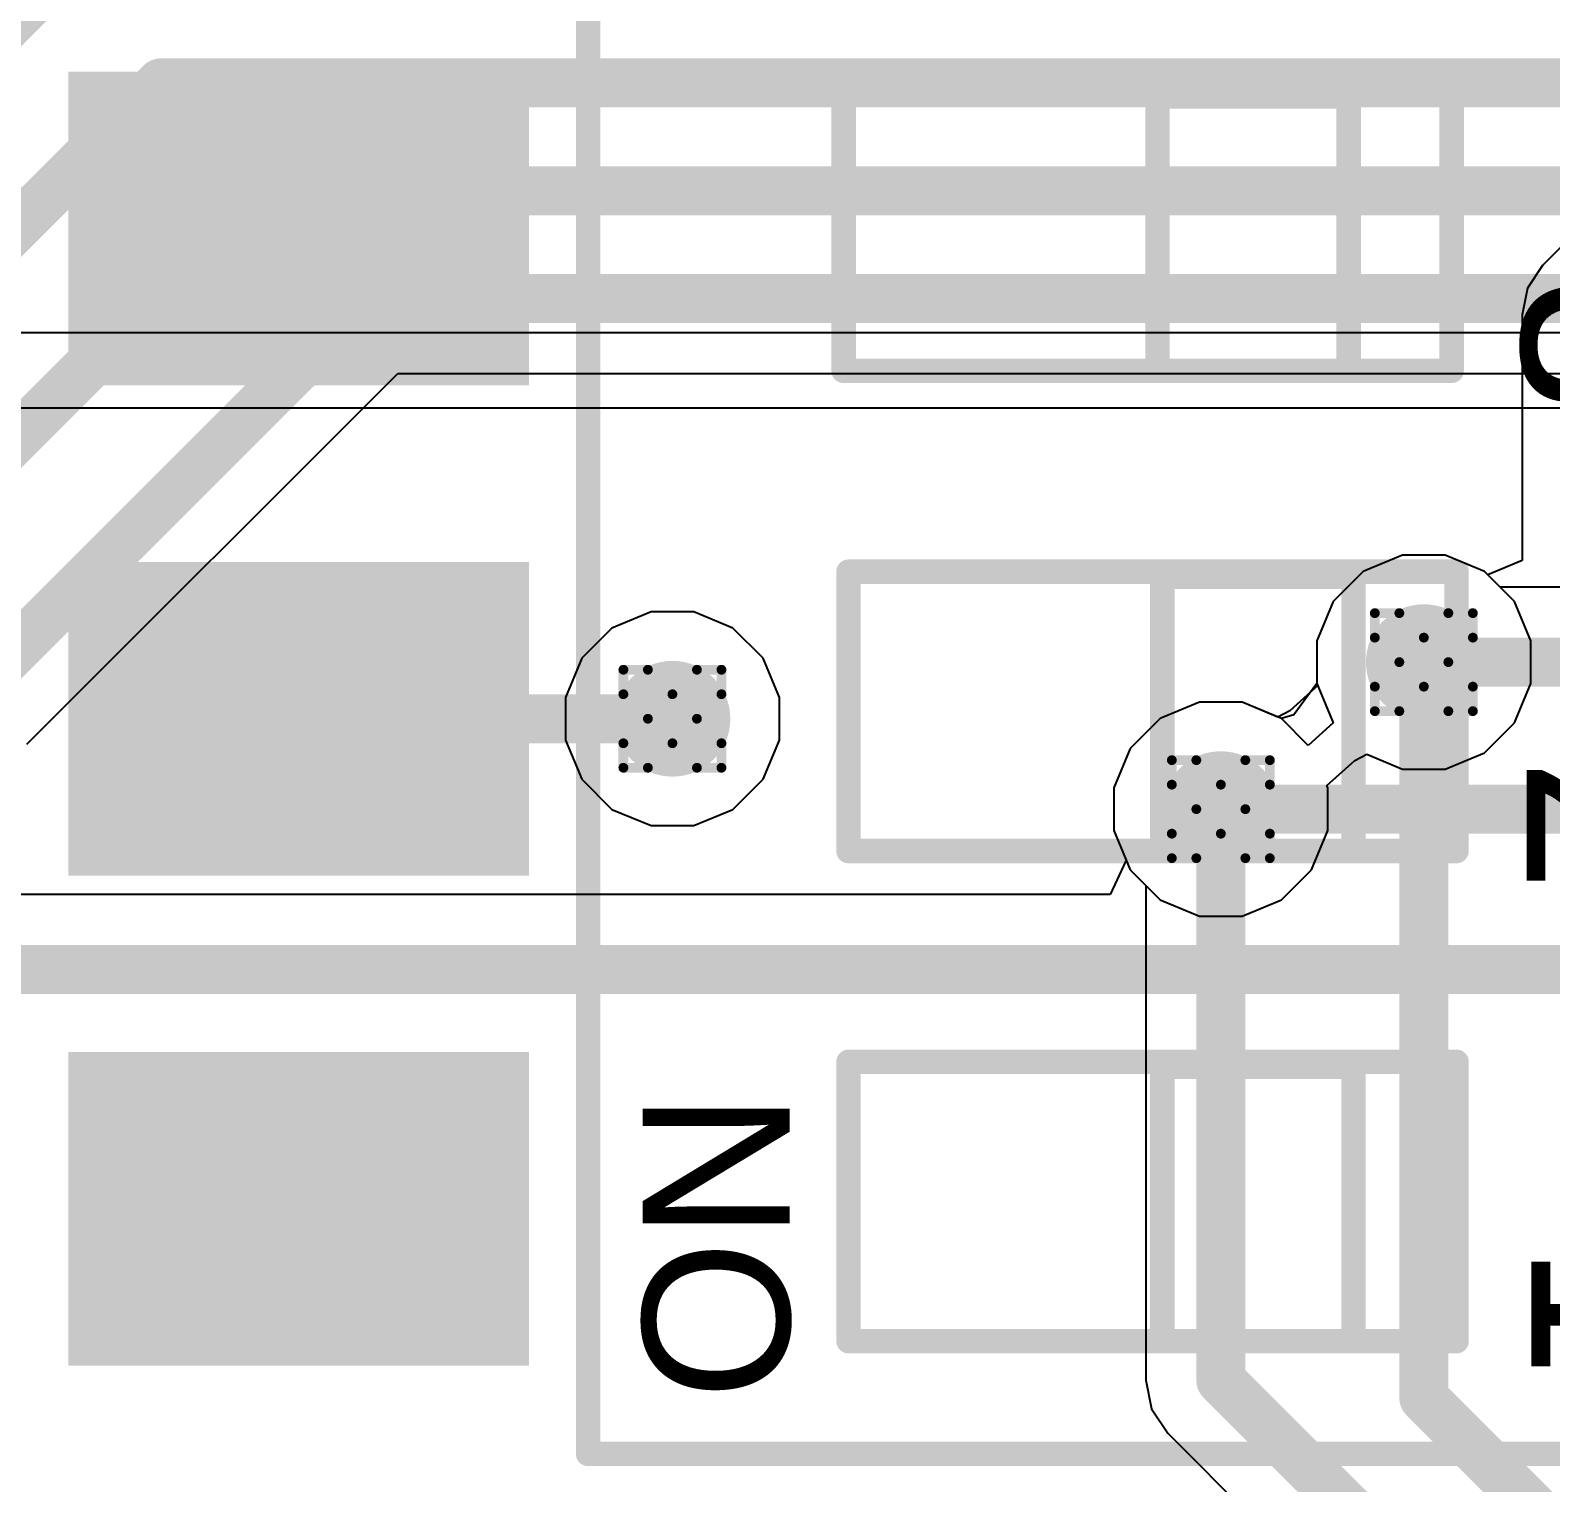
# Model space of a CAD drawing. Header units: inches. Extents: x -11 to 5379, y 0 to 5429.
# Drawn here: x 128.29 to 136.17, y 77.15 to 84.68 of the extents above; entities that cross this region are included whole.
import ezdxf

# ---------------------------------------------------------------- set-up
doc = ezdxf.new("R2010")
doc.units = ezdxf.units.IN
for name, color, linetype in [('Bottom Layer', 5, 'Continuous'), ('Drill Drawing', 1, 'Continuous'), ('GND', 16, 'Continuous'), ('PWR', 76, 'Continuous'), ('Top Layer', 1, 'Continuous'), ('Top Overlay', 2, 'Continuous'), ('Top Paste', 8, 'Continuous'), ('Top Solder', 216, 'Continuous'), ('Via Holes', 16, 'Continuous')]:
    doc.layers.add(name, color=color, linetype=linetype)
doc.styles.add('Arial', font='', dxfattribs={"height": 0.2})
doc.styles.get('Arial').set_extended_font_data('Arial')

# ---------------------------------------------------------------- blocks, each defined once
blk = doc.blocks.new('DSIC03LSGET_87')
at = {"layer": 'Top Layer'}
for points in [[(3.356991, 3.302), (5.642991, 3.302), (5.642991, 1.778), (3.356991, 1.778)], [(3.356991, 0.762), (5.642991, 0.762), (5.642991, -0.762), (3.356991, -0.762)], [(3.356991, -1.778), (5.642991, -1.778), (5.642991, -3.302), (3.356991, -3.302)]]:
    blk.add_hatch(color=1, dxfattribs=at).paths.add_polyline_path(points)
at = {"layer": 'Top Paste'}
for points in [[(3.356991, 3.302), (5.642991, 3.302), (5.642991, 1.778), (3.356991, 1.778)], [(3.356991, 0.762), (5.642991, 0.762), (5.642991, -0.762), (3.356991, -0.762)], [(3.356991, -1.778), (5.642991, -1.778), (5.642991, -3.302), (3.356991, -3.302)]]:
    blk.add_hatch(color=8, dxfattribs=at).paths.add_polyline_path(points)
at = {"layer": 'Top Solder'}
for points in [[(3.306191, 3.3528), (5.693791, 3.3528), (5.693791, 1.7272), (3.306191, 1.7272)], [(3.306191, 0.8128), (5.693791, 0.8128), (5.693791, -0.8128), (3.306191, -0.8128)], [(3.306191, -1.7272), (5.693791, -1.7272), (5.693791, -3.3528), (3.306191, -3.3528)]]:
    blk.add_hatch(color=216, dxfattribs=at).paths.add_polyline_path(points)
at = {"layer": 'Top Overlay'}
for points in [[(2.999994, 3.81, 0.127, 0.127, 0), (-2.999994, 3.81, 0.127, 0.127, 0)], [(2.999994, 3.81, 0.127, 0.127, 0), (2.999994, -3.81, 0.127, 0.127, 0)], [(-1.4986, 3.2258, 0.127, 0.127, 0), (-1.4986, 1.778, 0.127, 0.127, 0)], [(1.651, 3.2258, 0.127, 0.127, 0), (-1.4986, 3.2258, 0.127, 0.127, 0)], [(-0.9652, 3.2258, 0.127, 0.127, 0), (-0.9652, 1.8034, 0.127, 0.127, 0)], [(0.0254, 3.2258, 0.127, 0.127, 0), (-0.9652, 3.2258, 0.127, 0.127, 0)], [(0.0254, 3.2258, 0.127, 0.127, 0), (0.0254, 1.8034, 0.127, 0.127, 0)], [(1.651, 3.2258, 0.127, 0.127, 0), (1.651, 1.778, 0.127, 0.127, 0)], [(1.651, 1.778, 0.127, 0.127, 0), (-1.4986, 1.778, 0.127, 0.127, 0)], [(0.0254, 1.8034, 0.127, 0.127, 0), (-0.9652, 1.8034, 0.127, 0.127, 0)], [(-1.4986, 0.6858, 0.127, 0.127, 0), (-1.4986, -0.762, 0.127, 0.127, 0)], [(1.651, 0.6858, 0.127, 0.127, 0), (-1.4986, 0.6858, 0.127, 0.127, 0)], [(-0.9652, 0.6858, 0.127, 0.127, 0), (-0.9652, -0.7366, 0.127, 0.127, 0)], [(0.0254, 0.6858, 0.127, 0.127, 0), (-0.9652, 0.6858, 0.127, 0.127, 0)], [(0.0254, 0.6858, 0.127, 0.127, 0), (0.0254, -0.7366, 0.127, 0.127, 0)], [(1.651, 0.6858, 0.127, 0.127, 0), (1.651, -0.762, 0.127, 0.127, 0)], [(1.651, -0.762, 0.127, 0.127, 0), (-1.4986, -0.762, 0.127, 0.127, 0)], [(0.0254, -0.7366, 0.127, 0.127, 0), (-0.9652, -0.7366, 0.127, 0.127, 0)], [(-1.4732, -1.8034, 0.127, 0.127, 0), (-1.4732, -3.2512, 0.127, 0.127, 0)], [(1.6764, -1.8034, 0.127, 0.127, 0), (-1.4732, -1.8034, 0.127, 0.127, 0)], [(-0.9398, -1.8034, 0.127, 0.127, 0), (-0.9398, -3.2258, 0.127, 0.127, 0)], [(0.0508, -1.8034, 0.127, 0.127, 0), (-0.9398, -1.8034, 0.127, 0.127, 0)], [(0.0508, -1.8034, 0.127, 0.127, 0), (0.0508, -3.2258, 0.127, 0.127, 0)], [(1.6764, -1.8034, 0.127, 0.127, 0), (1.6764, -3.2512, 0.127, 0.127, 0)], [(1.6764, -3.2512, 0.127, 0.127, 0), (-1.4732, -3.2512, 0.127, 0.127, 0)], [(0.0508, -3.2258, 0.127, 0.127, 0), (-0.9398, -3.2258, 0.127, 0.127, 0)]]:
    blk.add_lwpolyline(points, format="xyseb", dxfattribs=at)
for points in [[(2.968244, 3.81, 0.0635, 0.0635, 1), (3.031744, 3.81, 0.0635, 0.0635, 1)], [(2.968244, 3.81, 0.0635, 0.0635, 1), (3.031744, 3.81, 0.0635, 0.0635, 1)], [(-1.53035, 3.2258, 0.0635, 0.0635, 1), (-1.46685, 3.2258, 0.0635, 0.0635, 1)], [(-1.53035, 3.2258, 0.0635, 0.0635, 1), (-1.46685, 3.2258, 0.0635, 0.0635, 1)], [(-0.99695, 3.2258, 0.0635, 0.0635, 1), (-0.93345, 3.2258, 0.0635, 0.0635, 1)], [(-0.99695, 3.2258, 0.0635, 0.0635, 1), (-0.93345, 3.2258, 0.0635, 0.0635, 1)], [(-0.00635, 3.2258, 0.0635, 0.0635, 1), (0.05715, 3.2258, 0.0635, 0.0635, 1)], [(-0.00635, 3.2258, 0.0635, 0.0635, 1), (0.05715, 3.2258, 0.0635, 0.0635, 1)], [(1.61925, 3.2258, 0.0635, 0.0635, 1), (1.68275, 3.2258, 0.0635, 0.0635, 1)], [(1.61925, 3.2258, 0.0635, 0.0635, 1), (1.68275, 3.2258, 0.0635, 0.0635, 1)], [(-1.53035, 1.778, 0.0635, 0.0635, 1), (-1.46685, 1.778, 0.0635, 0.0635, 1)], [(-1.53035, 1.778, 0.0635, 0.0635, 1), (-1.46685, 1.778, 0.0635, 0.0635, 1)], [(-0.99695, 1.8034, 0.0635, 0.0635, 1), (-0.93345, 1.8034, 0.0635, 0.0635, 1)], [(-0.99695, 1.8034, 0.0635, 0.0635, 1), (-0.93345, 1.8034, 0.0635, 0.0635, 1)], [(-0.00635, 1.8034, 0.0635, 0.0635, 1), (0.05715, 1.8034, 0.0635, 0.0635, 1)], [(-0.00635, 1.8034, 0.0635, 0.0635, 1), (0.05715, 1.8034, 0.0635, 0.0635, 1)], [(1.61925, 1.778, 0.0635, 0.0635, 1), (1.68275, 1.778, 0.0635, 0.0635, 1)], [(1.61925, 1.778, 0.0635, 0.0635, 1), (1.68275, 1.778, 0.0635, 0.0635, 1)], [(-1.53035, 0.6858, 0.0635, 0.0635, 1), (-1.46685, 0.6858, 0.0635, 0.0635, 1)], [(-1.53035, 0.6858, 0.0635, 0.0635, 1), (-1.46685, 0.6858, 0.0635, 0.0635, 1)], [(-0.99695, 0.6858, 0.0635, 0.0635, 1), (-0.93345, 0.6858, 0.0635, 0.0635, 1)], [(-0.99695, 0.6858, 0.0635, 0.0635, 1), (-0.93345, 0.6858, 0.0635, 0.0635, 1)], [(-0.00635, 0.6858, 0.0635, 0.0635, 1), (0.05715, 0.6858, 0.0635, 0.0635, 1)], [(-0.00635, 0.6858, 0.0635, 0.0635, 1), (0.05715, 0.6858, 0.0635, 0.0635, 1)], [(1.61925, 0.6858, 0.0635, 0.0635, 1), (1.68275, 0.6858, 0.0635, 0.0635, 1)], [(1.61925, 0.6858, 0.0635, 0.0635, 1), (1.68275, 0.6858, 0.0635, 0.0635, 1)], [(-1.53035, -0.762, 0.0635, 0.0635, 1), (-1.46685, -0.762, 0.0635, 0.0635, 1)], [(-1.53035, -0.762, 0.0635, 0.0635, 1), (-1.46685, -0.762, 0.0635, 0.0635, 1)], [(-0.99695, -0.7366, 0.0635, 0.0635, 1), (-0.93345, -0.7366, 0.0635, 0.0635, 1)], [(-0.99695, -0.7366, 0.0635, 0.0635, 1), (-0.93345, -0.7366, 0.0635, 0.0635, 1)], [(-0.00635, -0.7366, 0.0635, 0.0635, 1), (0.05715, -0.7366, 0.0635, 0.0635, 1)], [(-0.00635, -0.7366, 0.0635, 0.0635, 1), (0.05715, -0.7366, 0.0635, 0.0635, 1)], [(1.61925, -0.762, 0.0635, 0.0635, 1), (1.68275, -0.762, 0.0635, 0.0635, 1)], [(1.61925, -0.762, 0.0635, 0.0635, 1), (1.68275, -0.762, 0.0635, 0.0635, 1)], [(-1.50495, -1.8034, 0.0635, 0.0635, 1), (-1.44145, -1.8034, 0.0635, 0.0635, 1)], [(-1.50495, -1.8034, 0.0635, 0.0635, 1), (-1.44145, -1.8034, 0.0635, 0.0635, 1)], [(-0.97155, -1.8034, 0.0635, 0.0635, 1), (-0.90805, -1.8034, 0.0635, 0.0635, 1)], [(-0.97155, -1.8034, 0.0635, 0.0635, 1), (-0.90805, -1.8034, 0.0635, 0.0635, 1)], [(0.01905, -1.8034, 0.0635, 0.0635, 1), (0.08255, -1.8034, 0.0635, 0.0635, 1)], [(0.01905, -1.8034, 0.0635, 0.0635, 1), (0.08255, -1.8034, 0.0635, 0.0635, 1)], [(1.64465, -1.8034, 0.0635, 0.0635, 1), (1.70815, -1.8034, 0.0635, 0.0635, 1)], [(1.64465, -1.8034, 0.0635, 0.0635, 1), (1.70815, -1.8034, 0.0635, 0.0635, 1)], [(-1.50495, -3.2512, 0.0635, 0.0635, 1), (-1.44145, -3.2512, 0.0635, 0.0635, 1)], [(-1.50495, -3.2512, 0.0635, 0.0635, 1), (-1.44145, -3.2512, 0.0635, 0.0635, 1)], [(-0.97155, -3.2258, 0.0635, 0.0635, 1), (-0.90805, -3.2258, 0.0635, 0.0635, 1)], [(-0.97155, -3.2258, 0.0635, 0.0635, 1), (-0.90805, -3.2258, 0.0635, 0.0635, 1)], [(0.01905, -3.2258, 0.0635, 0.0635, 1), (0.08255, -3.2258, 0.0635, 0.0635, 1)], [(0.01905, -3.2258, 0.0635, 0.0635, 1), (0.08255, -3.2258, 0.0635, 0.0635, 1)], [(1.64465, -3.2512, 0.0635, 0.0635, 1), (1.70815, -3.2512, 0.0635, 0.0635, 1)], [(1.64465, -3.2512, 0.0635, 0.0635, 1), (1.70815, -3.2512, 0.0635, 0.0635, 1)]]:
    blk.add_lwpolyline(points, format="xyseb", close=True, dxfattribs=at)
at = {"layer": 'Top Overlay', "style": 'Arial'}
for s, height, rotation, p in [('ON', 0.762, -90, (1.955803, 3.530597)), ('1', 0.899998, 90, (-1.886791, 2.717805)), ('2', 0.899998, 90, (-1.861391, 0.203205)), ('3', 0.899998, 90, (-1.835991, -2.285995))]:
    blk.add_text(s, height=height, rotation=rotation, dxfattribs=at).set_placement(p)

msp = doc.modelspace()

# ---------------------------------------------------------------- hatches: boundary and pattern name
at = {"layer": 'Bottom Layer'}
h = msp.add_hatch(color=5, dxfattribs=at)
edge = h.paths.add_edge_path()
edge.add_arc((135.509, 81.4023), 0.3, 0, 360)
h = msp.add_hatch(color=5, dxfattribs=at)
edge = h.paths.add_edge_path()
edge.add_arc((131.6161, 81.1089), 0.3, 0, 360)
h = msp.add_hatch(color=5, dxfattribs=at)
edge = h.paths.add_edge_path()
edge.add_arc((134.4573, 80.6403), 0.3, 0, 360)
at = {"layer": 'GND'}
h = msp.add_hatch(color=16, dxfattribs=at)
edge = h.paths.add_edge_path()
edge.add_arc((135.509, 81.4023), 0.3, 0, 360)
h = msp.add_hatch(color=16, dxfattribs=at)
edge = h.paths.add_edge_path()
edge.add_arc((131.6161, 81.1089), 0.3, 0, 360)
h = msp.add_hatch(color=16, dxfattribs=at)
edge = h.paths.add_edge_path()
edge.add_arc((134.4573, 80.6403), 0.3, 0, 360)
at = {"layer": 'PWR'}
h = msp.add_hatch(color=76, dxfattribs=at)
edge = h.paths.add_edge_path()
edge.add_arc((135.509, 81.4023), 0.3, 0, 360)
h = msp.add_hatch(color=76, dxfattribs=at)
edge = h.paths.add_edge_path()
edge.add_arc((131.6161, 81.1089), 0.3, 0, 360)
h = msp.add_hatch(color=76, dxfattribs=at)
edge = h.paths.add_edge_path()
edge.add_arc((134.4573, 80.6403), 0.3, 0, 360)
at = {"layer": 'Top Layer'}
h = msp.add_hatch(color=1, dxfattribs=at)
edge = h.paths.add_edge_path()
edge.add_arc((135.509, 81.4023), 0.3, 0, 360)
h = msp.add_hatch(color=1, dxfattribs=at)
edge = h.paths.add_edge_path()
edge.add_arc((131.6161, 81.1089), 0.3, 0, 360)
h = msp.add_hatch(color=1, dxfattribs=at)
edge = h.paths.add_edge_path()
edge.add_arc((134.4573, 80.6403), 0.3, 0, 360)
at = {"layer": 'Via Holes'}
h = msp.add_hatch(color=7, dxfattribs=at)
edge = h.paths.add_edge_path()
edge.add_arc((135.509, 81.4023), 0.15, 0, 360)
h = msp.add_hatch(color=7, dxfattribs=at)
edge = h.paths.add_edge_path()
edge.add_arc((131.6161, 81.1089), 0.15, 0, 360)
h = msp.add_hatch(color=7, dxfattribs=at)
edge = h.paths.add_edge_path()
edge.add_arc((134.4573, 80.6403), 0.15, 0, 360)

# ---------------------------------------------------------------- linework, layer by layer
at = {"layer": 'Bottom Layer'}
for p, q in [((128.2723, 80.9772), (130.1932, 82.8981)), ((130.1932, 82.8981), (140.1616, 82.8981)), ((135.3988, 81.9563), (135.1952, 81.872)), ((135.6192, 81.9563), (135.3988, 81.9563)), ((135.8228, 81.872), (135.6192, 81.9563)), ((135.1952, 81.872), (135.0393, 81.7162)), ((135.904, 81.7908), (135.8228, 81.872)), ((140.189, 81.7908), (135.904, 81.7908)), ((135.0393, 81.7162), (134.955, 81.5125)), ((134.955, 81.5125), (134.955, 81.2921)), ((134.955, 81.2921), (134.8355, 81.1293)), ((134.3471, 81.1943), (134.1435, 81.11)), ((134.5675, 81.1943), (134.3471, 81.1943)), ((134.7711, 81.11), (134.5675, 81.1943)), ((134.8355, 81.1293), (134.7711, 81.11)), ((134.1435, 81.11), (133.9876, 80.9542)), ((133.9876, 80.9542), (133.9033, 80.7505)), ((133.9033, 80.7505), (133.9033, 80.5301)), ((133.9033, 80.5301), (133.9672, 80.3758)), ((133.9672, 80.3758), (133.8839, 80.1979)), ((133.8839, 80.1979), (121.8368, 80.1979))]:
    msp.add_line(p, q, dxfattribs=at)
for points in [[(124.4419, 80.9726, 0.254, 0.254, 0), (128.483, 85.0138, 0.254, 0.254, 0)], [(125.534, 80.9726, 0.254, 0.254, 0), (128.9656, 84.4042, 0.254, 0.254, 0)], [(128.9656, 84.4042, 0.254, 0.254, 0), (178.7178, 84.4042, 0.254, 0.254, 0)], [(126.6261, 80.9726, 0.254, 0.254, 0), (129.4989, 83.8454, 0.254, 0.254, 0)], [(129.4989, 83.8454, 0.254, 0.254, 0), (178.4864, 83.8454, 0.254, 0.254, 0)], [(127.7183, 80.9726, 0.254, 0.254, 0), (130.0323, 83.2866, 0.254, 0.254, 0)], [(130.0323, 83.2866, 0.254, 0.254, 0), (177.0866, 83.2866, 0.254, 0.254, 0)], [(135.509, 81.4023, 0.254, 0.254, 0), (145.3311, 81.4023, 0.254, 0.254, 0)], [(134.4573, 80.6403, 0.254, 0.254, 0), (145.4032, 80.6403, 0.254, 0.254, 0)], [(121.8368, 79.8095, 0.254, 0.254, 0), (145.3753, 79.8095, 0.254, 0.254, 0)]]:
    msp.add_lwpolyline(points, format="xyseb", dxfattribs=at)
for points in [[(128.9021, 84.4042, 0.127, 0.127, 1), (129.0291, 84.4042, 0.127, 0.127, 1)], [(128.9021, 84.4042, 0.127, 0.127, 1), (129.0291, 84.4042, 0.127, 0.127, 1)], [(129.4354, 83.8454, 0.127, 0.127, 1), (129.5624, 83.8454, 0.127, 0.127, 1)], [(129.4354, 83.8454, 0.127, 0.127, 1), (129.5624, 83.8454, 0.127, 0.127, 1)], [(129.9688, 83.2866, 0.127, 0.127, 1), (130.0958, 83.2866, 0.127, 0.127, 1)], [(129.9688, 83.2866, 0.127, 0.127, 1), (130.0958, 83.2866, 0.127, 0.127, 1)], [(135.4455, 81.4023, 0.127, 0.127, 1), (135.5725, 81.4023, 0.127, 0.127, 1)], [(134.3938, 80.6403, 0.127, 0.127, 1), (134.5208, 80.6403, 0.127, 0.127, 1)]]:
    msp.add_lwpolyline(points, format="xyseb", close=True, dxfattribs=at)
at = {"layer": 'Drill Drawing'}
for points in [[(135.255, 81.5293, 0.0508, 0.0508, 0), (135.255, 81.6563, 0.0508, 0.0508, 0)], [(135.255, 81.6563, 0.0508, 0.0508, 0), (135.382, 81.6563, 0.0508, 0.0508, 0)], [(135.382, 81.6563, 0.0508, 0.0508, 0), (135.509, 81.5293, 0.0508, 0.0508, 0)], [(135.509, 81.5293, 0.0508, 0.0508, 0), (135.636, 81.6563, 0.0508, 0.0508, 0)], [(135.636, 81.6563, 0.0508, 0.0508, 0), (135.763, 81.6563, 0.0508, 0.0508, 0)], [(135.763, 81.5293, 0.0508, 0.0508, 0), (135.763, 81.6563, 0.0508, 0.0508, 0)], [(135.255, 81.5293, 0.0508, 0.0508, 0), (135.382, 81.4023, 0.0508, 0.0508, 0)], [(135.636, 81.4023, 0.0508, 0.0508, 0), (135.763, 81.5293, 0.0508, 0.0508, 0)], [(131.3621, 81.2359, 0.0508, 0.0508, 0), (131.3621, 81.3629, 0.0508, 0.0508, 0)], [(131.3621, 81.3629, 0.0508, 0.0508, 0), (131.4891, 81.3629, 0.0508, 0.0508, 0)], [(131.4891, 81.3629, 0.0508, 0.0508, 0), (131.6161, 81.2359, 0.0508, 0.0508, 0)], [(131.6161, 81.2359, 0.0508, 0.0508, 0), (131.7431, 81.3629, 0.0508, 0.0508, 0)], [(131.7431, 81.3629, 0.0508, 0.0508, 0), (131.8701, 81.3629, 0.0508, 0.0508, 0)], [(131.8701, 81.2359, 0.0508, 0.0508, 0), (131.8701, 81.3629, 0.0508, 0.0508, 0)], [(135.255, 81.2753, 0.0508, 0.0508, 0), (135.382, 81.4023, 0.0508, 0.0508, 0)], [(135.636, 81.4023, 0.0508, 0.0508, 0), (135.763, 81.2753, 0.0508, 0.0508, 0)], [(135.255, 81.1483, 0.0508, 0.0508, 0), (135.255, 81.2753, 0.0508, 0.0508, 0)], [(135.382, 81.1483, 0.0508, 0.0508, 0), (135.509, 81.2753, 0.0508, 0.0508, 0)], [(135.509, 81.2753, 0.0508, 0.0508, 0), (135.636, 81.1483, 0.0508, 0.0508, 0)], [(135.763, 81.1483, 0.0508, 0.0508, 0), (135.763, 81.2753, 0.0508, 0.0508, 0)], [(131.3621, 81.2359, 0.0508, 0.0508, 0), (131.4891, 81.1089, 0.0508, 0.0508, 0)], [(131.7431, 81.1089, 0.0508, 0.0508, 0), (131.8701, 81.2359, 0.0508, 0.0508, 0)], [(131.3621, 80.9819, 0.0508, 0.0508, 0), (131.4891, 81.1089, 0.0508, 0.0508, 0)], [(131.7431, 81.1089, 0.0508, 0.0508, 0), (131.8701, 80.9819, 0.0508, 0.0508, 0)], [(135.255, 81.1483, 0.0508, 0.0508, 0), (135.382, 81.1483, 0.0508, 0.0508, 0)], [(135.636, 81.1483, 0.0508, 0.0508, 0), (135.763, 81.1483, 0.0508, 0.0508, 0)], [(131.3621, 80.8549, 0.0508, 0.0508, 0), (131.3621, 80.9819, 0.0508, 0.0508, 0)], [(131.4891, 80.8549, 0.0508, 0.0508, 0), (131.6161, 80.9819, 0.0508, 0.0508, 0)], [(131.6161, 80.9819, 0.0508, 0.0508, 0), (131.7431, 80.8549, 0.0508, 0.0508, 0)], [(131.8701, 80.8549, 0.0508, 0.0508, 0), (131.8701, 80.9819, 0.0508, 0.0508, 0)], [(134.2033, 80.7673, 0.0508, 0.0508, 0), (134.2033, 80.8943, 0.0508, 0.0508, 0)], [(134.2033, 80.8943, 0.0508, 0.0508, 0), (134.3303, 80.8943, 0.0508, 0.0508, 0)], [(134.3303, 80.8943, 0.0508, 0.0508, 0), (134.4573, 80.7673, 0.0508, 0.0508, 0)], [(134.4573, 80.7673, 0.0508, 0.0508, 0), (134.5843, 80.8943, 0.0508, 0.0508, 0)], [(134.5843, 80.8943, 0.0508, 0.0508, 0), (134.7113, 80.8943, 0.0508, 0.0508, 0)], [(134.7113, 80.7673, 0.0508, 0.0508, 0), (134.7113, 80.8943, 0.0508, 0.0508, 0)], [(131.3621, 80.8549, 0.0508, 0.0508, 0), (131.4891, 80.8549, 0.0508, 0.0508, 0)], [(131.7431, 80.8549, 0.0508, 0.0508, 0), (131.8701, 80.8549, 0.0508, 0.0508, 0)], [(134.2033, 80.7673, 0.0508, 0.0508, 0), (134.3303, 80.6403, 0.0508, 0.0508, 0)], [(134.5843, 80.6403, 0.0508, 0.0508, 0), (134.7113, 80.7673, 0.0508, 0.0508, 0)], [(134.2033, 80.5133, 0.0508, 0.0508, 0), (134.3303, 80.6403, 0.0508, 0.0508, 0)], [(134.5843, 80.6403, 0.0508, 0.0508, 0), (134.7113, 80.5133, 0.0508, 0.0508, 0)], [(134.2033, 80.3863, 0.0508, 0.0508, 0), (134.2033, 80.5133, 0.0508, 0.0508, 0)], [(134.3303, 80.3863, 0.0508, 0.0508, 0), (134.4573, 80.5133, 0.0508, 0.0508, 0)], [(134.4573, 80.5133, 0.0508, 0.0508, 0), (134.5843, 80.3863, 0.0508, 0.0508, 0)], [(134.7113, 80.3863, 0.0508, 0.0508, 0), (134.7113, 80.5133, 0.0508, 0.0508, 0)], [(134.2033, 80.3863, 0.0508, 0.0508, 0), (134.3303, 80.3863, 0.0508, 0.0508, 0)], [(134.5843, 80.3863, 0.0508, 0.0508, 0), (134.7113, 80.3863, 0.0508, 0.0508, 0)]]:
    msp.add_lwpolyline(points, format="xyseb", dxfattribs=at)
for points in [[(135.2423, 81.6563, 0.0254, 0.0254, 1), (135.2677, 81.6563, 0.0254, 0.0254, 1)], [(135.2423, 81.6563, 0.0254, 0.0254, 1), (135.2677, 81.6563, 0.0254, 0.0254, 1)], [(135.3693, 81.6563, 0.0254, 0.0254, 1), (135.3947, 81.6563, 0.0254, 0.0254, 1)], [(135.3693, 81.6563, 0.0254, 0.0254, 1), (135.3947, 81.6563, 0.0254, 0.0254, 1)], [(135.6233, 81.6563, 0.0254, 0.0254, 1), (135.6487, 81.6563, 0.0254, 0.0254, 1)], [(135.6233, 81.6563, 0.0254, 0.0254, 1), (135.6487, 81.6563, 0.0254, 0.0254, 1)], [(135.7503, 81.6563, 0.0254, 0.0254, 1), (135.7757, 81.6563, 0.0254, 0.0254, 1)], [(135.7503, 81.6563, 0.0254, 0.0254, 1), (135.7757, 81.6563, 0.0254, 0.0254, 1)], [(135.2423, 81.5293, 0.0254, 0.0254, 1), (135.2677, 81.5293, 0.0254, 0.0254, 1)], [(135.2423, 81.5293, 0.0254, 0.0254, 1), (135.2677, 81.5293, 0.0254, 0.0254, 1)], [(135.4963, 81.5293, 0.0254, 0.0254, 1), (135.5217, 81.5293, 0.0254, 0.0254, 1)], [(135.4963, 81.5293, 0.0254, 0.0254, 1), (135.5217, 81.5293, 0.0254, 0.0254, 1)], [(135.7503, 81.5293, 0.0254, 0.0254, 1), (135.7757, 81.5293, 0.0254, 0.0254, 1)], [(135.7503, 81.5293, 0.0254, 0.0254, 1), (135.7757, 81.5293, 0.0254, 0.0254, 1)], [(131.3494, 81.3629, 0.0254, 0.0254, 1), (131.3748, 81.3629, 0.0254, 0.0254, 1)], [(131.3494, 81.3629, 0.0254, 0.0254, 1), (131.3748, 81.3629, 0.0254, 0.0254, 1)], [(131.4764, 81.3629, 0.0254, 0.0254, 1), (131.5018, 81.3629, 0.0254, 0.0254, 1)], [(131.4764, 81.3629, 0.0254, 0.0254, 1), (131.5018, 81.3629, 0.0254, 0.0254, 1)], [(131.7304, 81.3629, 0.0254, 0.0254, 1), (131.7558, 81.3629, 0.0254, 0.0254, 1)], [(131.7304, 81.3629, 0.0254, 0.0254, 1), (131.7558, 81.3629, 0.0254, 0.0254, 1)], [(131.8574, 81.3629, 0.0254, 0.0254, 1), (131.8828, 81.3629, 0.0254, 0.0254, 1)], [(131.8574, 81.3629, 0.0254, 0.0254, 1), (131.8828, 81.3629, 0.0254, 0.0254, 1)], [(135.3693, 81.4023, 0.0254, 0.0254, 1), (135.3947, 81.4023, 0.0254, 0.0254, 1)], [(135.3693, 81.4023, 0.0254, 0.0254, 1), (135.3947, 81.4023, 0.0254, 0.0254, 1)], [(135.6233, 81.4023, 0.0254, 0.0254, 1), (135.6487, 81.4023, 0.0254, 0.0254, 1)], [(135.6233, 81.4023, 0.0254, 0.0254, 1), (135.6487, 81.4023, 0.0254, 0.0254, 1)], [(135.2423, 81.2753, 0.0254, 0.0254, 1), (135.2677, 81.2753, 0.0254, 0.0254, 1)], [(135.2423, 81.2753, 0.0254, 0.0254, 1), (135.2677, 81.2753, 0.0254, 0.0254, 1)], [(135.4963, 81.2753, 0.0254, 0.0254, 1), (135.5217, 81.2753, 0.0254, 0.0254, 1)], [(135.4963, 81.2753, 0.0254, 0.0254, 1), (135.5217, 81.2753, 0.0254, 0.0254, 1)], [(135.7503, 81.2753, 0.0254, 0.0254, 1), (135.7757, 81.2753, 0.0254, 0.0254, 1)], [(135.7503, 81.2753, 0.0254, 0.0254, 1), (135.7757, 81.2753, 0.0254, 0.0254, 1)], [(131.3494, 81.2359, 0.0254, 0.0254, 1), (131.3748, 81.2359, 0.0254, 0.0254, 1)], [(131.3494, 81.2359, 0.0254, 0.0254, 1), (131.3748, 81.2359, 0.0254, 0.0254, 1)], [(131.6034, 81.2359, 0.0254, 0.0254, 1), (131.6288, 81.2359, 0.0254, 0.0254, 1)], [(131.6034, 81.2359, 0.0254, 0.0254, 1), (131.6288, 81.2359, 0.0254, 0.0254, 1)], [(131.8574, 81.2359, 0.0254, 0.0254, 1), (131.8828, 81.2359, 0.0254, 0.0254, 1)], [(131.8574, 81.2359, 0.0254, 0.0254, 1), (131.8828, 81.2359, 0.0254, 0.0254, 1)], [(131.4764, 81.1089, 0.0254, 0.0254, 1), (131.5018, 81.1089, 0.0254, 0.0254, 1)], [(131.4764, 81.1089, 0.0254, 0.0254, 1), (131.5018, 81.1089, 0.0254, 0.0254, 1)], [(131.7304, 81.1089, 0.0254, 0.0254, 1), (131.7558, 81.1089, 0.0254, 0.0254, 1)], [(131.7304, 81.1089, 0.0254, 0.0254, 1), (131.7558, 81.1089, 0.0254, 0.0254, 1)], [(135.2423, 81.1483, 0.0254, 0.0254, 1), (135.2677, 81.1483, 0.0254, 0.0254, 1)], [(135.2423, 81.1483, 0.0254, 0.0254, 1), (135.2677, 81.1483, 0.0254, 0.0254, 1)], [(135.3693, 81.1483, 0.0254, 0.0254, 1), (135.3947, 81.1483, 0.0254, 0.0254, 1)], [(135.3693, 81.1483, 0.0254, 0.0254, 1), (135.3947, 81.1483, 0.0254, 0.0254, 1)], [(135.6233, 81.1483, 0.0254, 0.0254, 1), (135.6487, 81.1483, 0.0254, 0.0254, 1)], [(135.6233, 81.1483, 0.0254, 0.0254, 1), (135.6487, 81.1483, 0.0254, 0.0254, 1)], [(135.7503, 81.1483, 0.0254, 0.0254, 1), (135.7757, 81.1483, 0.0254, 0.0254, 1)], [(135.7503, 81.1483, 0.0254, 0.0254, 1), (135.7757, 81.1483, 0.0254, 0.0254, 1)], [(131.3494, 80.9819, 0.0254, 0.0254, 1), (131.3748, 80.9819, 0.0254, 0.0254, 1)], [(131.3494, 80.9819, 0.0254, 0.0254, 1), (131.3748, 80.9819, 0.0254, 0.0254, 1)], [(131.6034, 80.9819, 0.0254, 0.0254, 1), (131.6288, 80.9819, 0.0254, 0.0254, 1)], [(131.6034, 80.9819, 0.0254, 0.0254, 1), (131.6288, 80.9819, 0.0254, 0.0254, 1)], [(131.8574, 80.9819, 0.0254, 0.0254, 1), (131.8828, 80.9819, 0.0254, 0.0254, 1)], [(131.8574, 80.9819, 0.0254, 0.0254, 1), (131.8828, 80.9819, 0.0254, 0.0254, 1)], [(134.1906, 80.8943, 0.0254, 0.0254, 1), (134.216, 80.8943, 0.0254, 0.0254, 1)], [(134.1906, 80.8943, 0.0254, 0.0254, 1), (134.216, 80.8943, 0.0254, 0.0254, 1)], [(134.3176, 80.8943, 0.0254, 0.0254, 1), (134.343, 80.8943, 0.0254, 0.0254, 1)], [(134.3176, 80.8943, 0.0254, 0.0254, 1), (134.343, 80.8943, 0.0254, 0.0254, 1)], [(134.5716, 80.8943, 0.0254, 0.0254, 1), (134.597, 80.8943, 0.0254, 0.0254, 1)], [(134.5716, 80.8943, 0.0254, 0.0254, 1), (134.597, 80.8943, 0.0254, 0.0254, 1)], [(134.6986, 80.8943, 0.0254, 0.0254, 1), (134.724, 80.8943, 0.0254, 0.0254, 1)], [(134.6986, 80.8943, 0.0254, 0.0254, 1), (134.724, 80.8943, 0.0254, 0.0254, 1)], [(131.3494, 80.8549, 0.0254, 0.0254, 1), (131.3748, 80.8549, 0.0254, 0.0254, 1)], [(131.3494, 80.8549, 0.0254, 0.0254, 1), (131.3748, 80.8549, 0.0254, 0.0254, 1)], [(131.4764, 80.8549, 0.0254, 0.0254, 1), (131.5018, 80.8549, 0.0254, 0.0254, 1)], [(131.4764, 80.8549, 0.0254, 0.0254, 1), (131.5018, 80.8549, 0.0254, 0.0254, 1)], [(131.7304, 80.8549, 0.0254, 0.0254, 1), (131.7558, 80.8549, 0.0254, 0.0254, 1)], [(131.7304, 80.8549, 0.0254, 0.0254, 1), (131.7558, 80.8549, 0.0254, 0.0254, 1)], [(131.8574, 80.8549, 0.0254, 0.0254, 1), (131.8828, 80.8549, 0.0254, 0.0254, 1)], [(131.8574, 80.8549, 0.0254, 0.0254, 1), (131.8828, 80.8549, 0.0254, 0.0254, 1)], [(134.1906, 80.7673, 0.0254, 0.0254, 1), (134.216, 80.7673, 0.0254, 0.0254, 1)], [(134.1906, 80.7673, 0.0254, 0.0254, 1), (134.216, 80.7673, 0.0254, 0.0254, 1)], [(134.4446, 80.7673, 0.0254, 0.0254, 1), (134.47, 80.7673, 0.0254, 0.0254, 1)], [(134.4446, 80.7673, 0.0254, 0.0254, 1), (134.47, 80.7673, 0.0254, 0.0254, 1)], [(134.6986, 80.7673, 0.0254, 0.0254, 1), (134.724, 80.7673, 0.0254, 0.0254, 1)], [(134.6986, 80.7673, 0.0254, 0.0254, 1), (134.724, 80.7673, 0.0254, 0.0254, 1)], [(134.3176, 80.6403, 0.0254, 0.0254, 1), (134.343, 80.6403, 0.0254, 0.0254, 1)], [(134.3176, 80.6403, 0.0254, 0.0254, 1), (134.343, 80.6403, 0.0254, 0.0254, 1)], [(134.5716, 80.6403, 0.0254, 0.0254, 1), (134.597, 80.6403, 0.0254, 0.0254, 1)], [(134.5716, 80.6403, 0.0254, 0.0254, 1), (134.597, 80.6403, 0.0254, 0.0254, 1)], [(134.1906, 80.5133, 0.0254, 0.0254, 1), (134.216, 80.5133, 0.0254, 0.0254, 1)], [(134.1906, 80.5133, 0.0254, 0.0254, 1), (134.216, 80.5133, 0.0254, 0.0254, 1)], [(134.4446, 80.5133, 0.0254, 0.0254, 1), (134.47, 80.5133, 0.0254, 0.0254, 1)], [(134.4446, 80.5133, 0.0254, 0.0254, 1), (134.47, 80.5133, 0.0254, 0.0254, 1)], [(134.6986, 80.5133, 0.0254, 0.0254, 1), (134.724, 80.5133, 0.0254, 0.0254, 1)], [(134.6986, 80.5133, 0.0254, 0.0254, 1), (134.724, 80.5133, 0.0254, 0.0254, 1)], [(134.1906, 80.3863, 0.0254, 0.0254, 1), (134.216, 80.3863, 0.0254, 0.0254, 1)], [(134.1906, 80.3863, 0.0254, 0.0254, 1), (134.216, 80.3863, 0.0254, 0.0254, 1)], [(134.3176, 80.3863, 0.0254, 0.0254, 1), (134.343, 80.3863, 0.0254, 0.0254, 1)], [(134.3176, 80.3863, 0.0254, 0.0254, 1), (134.343, 80.3863, 0.0254, 0.0254, 1)], [(134.5716, 80.3863, 0.0254, 0.0254, 1), (134.597, 80.3863, 0.0254, 0.0254, 1)], [(134.5716, 80.3863, 0.0254, 0.0254, 1), (134.597, 80.3863, 0.0254, 0.0254, 1)], [(134.6986, 80.3863, 0.0254, 0.0254, 1), (134.724, 80.3863, 0.0254, 0.0254, 1)], [(134.6986, 80.3863, 0.0254, 0.0254, 1), (134.724, 80.3863, 0.0254, 0.0254, 1)]]:
    msp.add_lwpolyline(points, format="xyseb", close=True, dxfattribs=at)
at = {"layer": 'GND'}
for p, q in [((135.3988, 81.9563), (135.1952, 81.872)), ((135.6192, 81.9563), (135.3988, 81.9563)), ((135.8228, 81.872), (135.6192, 81.9563)), ((135.1952, 81.872), (135.0393, 81.7162)), ((135.9787, 81.7162), (135.8228, 81.872)), ((135.0393, 81.7162), (134.955, 81.5125)), ((136.063, 81.5125), (135.9787, 81.7162)), ((134.955, 81.5125), (134.955, 81.2921)), ((136.063, 81.2921), (136.063, 81.5125)), ((134.9598, 81.2805), (134.8155, 81.1501)), ((134.955, 81.2921), (134.9598, 81.2805)), ((135.9787, 81.0885), (136.063, 81.2921)), ((134.3471, 81.1943), (134.1435, 81.11)), ((134.5675, 81.1943), (134.3471, 81.1943)), ((134.7523, 81.1178), (134.5675, 81.1943)), ((134.8155, 81.1501), (134.7523, 81.1178)), ((134.1435, 81.11), (133.9876, 80.9542)), ((135.8228, 80.9327), (135.9787, 81.0885)), ((133.9876, 80.9542), (133.9033, 80.7505)), ((135.0065, 80.7622), (135.1508, 80.8925)), ((135.1508, 80.8925), (135.214, 80.9249)), ((135.214, 80.9249), (135.3988, 80.8483)), ((135.6192, 80.8483), (135.8228, 80.9327)), ((135.3988, 80.8483), (135.6192, 80.8483)), ((133.9033, 80.7505), (133.9033, 80.5301)), ((135.0113, 80.7505), (135.0065, 80.7622)), ((135.0113, 80.5301), (135.0113, 80.7505)), ((133.9033, 80.5301), (133.9876, 80.3265)), ((134.927, 80.3265), (135.0113, 80.5301)), ((133.9876, 80.3265), (134.1435, 80.1707)), ((134.7711, 80.1707), (134.927, 80.3265)), ((134.1435, 80.1707), (134.3471, 80.0863)), ((134.5675, 80.0863), (134.7711, 80.1707)), ((134.3471, 80.0863), (134.5675, 80.0863))]:
    msp.add_line(p, q, dxfattribs=at)
at = {"layer": 'PWR'}
for p, q in [((188.1322, 83.1088), (96.8039, 83.1088)), ((96.947, 82.7203), (186.5141, 82.7203)), ((135.3988, 81.9563), (135.1952, 81.872)), ((135.6192, 81.9563), (135.3988, 81.9563)), ((135.8228, 81.872), (135.6192, 81.9563)), ((135.1952, 81.872), (135.0393, 81.7162)), ((135.9787, 81.7162), (135.8228, 81.872)), ((135.0393, 81.7162), (134.955, 81.5125)), ((136.063, 81.5125), (135.9787, 81.7162)), ((131.5059, 81.6629), (131.3022, 81.5786)), ((131.7263, 81.6629), (131.5059, 81.6629)), ((131.9299, 81.5786), (131.7263, 81.6629)), ((131.3022, 81.5786), (131.1464, 81.4228)), ((132.0857, 81.4228), (131.9299, 81.5786)), ((134.955, 81.5125), (134.955, 81.2921)), ((136.063, 81.2921), (136.063, 81.5125)), ((131.1464, 81.4228), (131.0621, 81.2191)), ((132.1701, 81.2191), (132.0857, 81.4228)), ((134.9598, 81.2805), (134.8155, 81.1501)), ((134.955, 81.2921), (134.9598, 81.2805)), ((135.9787, 81.0885), (136.063, 81.2921)), ((131.0621, 81.2191), (131.0621, 80.9987)), ((132.1701, 80.9987), (132.1701, 81.2191)), ((134.3471, 81.1943), (134.1435, 81.11)), ((134.5675, 81.1943), (134.3471, 81.1943)), ((134.7523, 81.1178), (134.5675, 81.1943)), ((134.8155, 81.1501), (134.7523, 81.1178)), ((134.1435, 81.11), (133.9876, 80.9542)), ((135.8228, 80.9327), (135.9787, 81.0885)), ((131.0621, 80.9987), (131.1464, 80.7951)), ((132.0857, 80.7951), (132.1701, 80.9987)), ((133.9876, 80.9542), (133.9033, 80.7505)), ((135.0065, 80.7622), (135.1508, 80.8925)), ((135.1508, 80.8925), (135.214, 80.9249)), ((135.214, 80.9249), (135.3988, 80.8483)), ((135.6192, 80.8483), (135.8228, 80.9327)), ((135.3988, 80.8483), (135.6192, 80.8483)), ((131.1464, 80.7951), (131.3022, 80.6393)), ((131.9299, 80.6393), (132.0857, 80.7951)), ((133.9033, 80.7505), (133.9033, 80.5301)), ((135.0113, 80.7505), (135.0065, 80.7622)), ((135.0113, 80.5301), (135.0113, 80.7505)), ((131.3022, 80.6393), (131.5059, 80.5549)), ((131.7263, 80.5549), (131.9299, 80.6393)), ((131.5059, 80.5549), (131.7263, 80.5549)), ((133.9033, 80.5301), (133.9876, 80.3265)), ((134.927, 80.3265), (135.0113, 80.5301)), ((133.9876, 80.3265), (134.1435, 80.1707)), ((134.7711, 80.1707), (134.927, 80.3265)), ((134.1435, 80.1707), (134.3471, 80.0863)), ((134.5675, 80.0863), (134.7711, 80.1707)), ((134.3471, 80.0863), (134.5675, 80.0863))]:
    msp.add_line(p, q, dxfattribs=at)
at = {"layer": 'Top Layer'}
for p, q in [((136.5711, 83.9053), (136.1239, 83.4582)), ((136.1239, 83.4582), (136.0453, 83.3405)), ((136.0453, 83.3405), (136.0177, 83.2018)), ((136.0177, 83.2018), (136.0177, 83.2018)), ((136.0177, 83.2018), (136.0177, 81.9285)), ((135.3988, 81.9563), (135.1952, 81.872)), ((135.6192, 81.9563), (135.3988, 81.9563)), ((135.8228, 81.872), (135.6192, 81.9563)), ((136.0177, 81.9285), (135.8399, 81.8549)), ((135.1952, 81.872), (135.0393, 81.7162)), ((135.8399, 81.8549), (135.8228, 81.872)), ((135.0393, 81.7162), (134.955, 81.5125)), ((134.955, 81.5125), (134.955, 81.2921)), ((134.955, 81.2921), (135.0393, 81.0885)), ((134.3471, 81.1943), (134.1435, 81.11)), ((134.5675, 81.1943), (134.3471, 81.1943)), ((134.7711, 81.11), (134.5675, 81.1943)), ((134.1435, 81.11), (133.9876, 80.9542)), ((134.9103, 80.9708), (134.7711, 81.11)), ((135.0393, 81.0885), (134.9103, 80.9708)), ((133.9876, 80.9542), (133.9033, 80.7505)), ((133.9033, 80.7505), (133.9033, 80.5301)), ((133.9033, 80.5301), (133.9876, 80.3265)), ((133.9876, 80.3265), (134.0688, 80.2453)), ((134.0688, 80.2453), (134.0688, 77.6806)), ((134.0688, 77.6806), (134.0984, 77.5319)), ((134.0984, 77.5319), (134.1826, 77.4059)), ((134.1826, 77.4059), (135.1783, 76.4102))]:
    msp.add_line(p, q, dxfattribs=at)
for points in [[(135.509, 77.5892, 0.254, 0.254, 0), (135.509, 81.4023, 0.254, 0.254, 0)], [(129.6796, 81.1089, 0.254, 0.254, 0), (131.6161, 81.1089, 0.254, 0.254, 0)], [(134.4573, 77.6806, 0.254, 0.254, 0), (134.4573, 80.6403, 0.254, 0.254, 0)], [(134.4573, 77.6806, 0.254, 0.254, 0), (136.3344, 75.8035, 0.254, 0.254, 0)], [(135.509, 77.5892, 0.254, 0.254, 0), (137.3504, 75.7478, 0.254, 0.254, 0)]]:
    msp.add_lwpolyline(points, format="xyseb", dxfattribs=at)
for points in [[(135.4455, 81.4023, 0.127, 0.127, 1), (135.5725, 81.4023, 0.127, 0.127, 1)], [(129.6161, 81.1089, 0.127, 0.127, 1), (129.7431, 81.1089, 0.127, 0.127, 1)], [(131.5526, 81.1089, 0.127, 0.127, 1), (131.6796, 81.1089, 0.127, 0.127, 1)], [(134.3938, 80.6403, 0.127, 0.127, 1), (134.5208, 80.6403, 0.127, 0.127, 1)], [(134.3938, 77.6806, 0.127, 0.127, 1), (134.5208, 77.6806, 0.127, 0.127, 1)], [(134.3938, 77.6806, 0.127, 0.127, 1), (134.5208, 77.6806, 0.127, 0.127, 1)], [(135.4455, 77.5892, 0.127, 0.127, 1), (135.5725, 77.5892, 0.127, 0.127, 1)], [(135.4455, 77.5892, 0.127, 0.127, 1), (135.5725, 77.5892, 0.127, 0.127, 1)]]:
    msp.add_lwpolyline(points, format="xyseb", close=True, dxfattribs=at)

# ---------------------------------------------------------------- block references
at = {"rotation": 180}
msp.add_blockref('DSIC03LSGET_87', (134.1796, 81.1089), dxfattribs=at)

doc.saveas('drawing.dxf')
